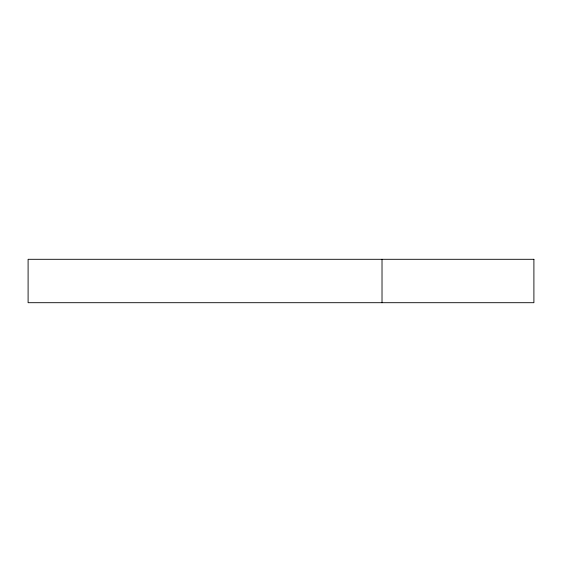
<?xml version="1.0" encoding="UTF-8"?>
<svg xmlns="http://www.w3.org/2000/svg" width="562" height="562" viewBox="0 0 562 562"><rect width="100%" height="100%" fill="white"/><g stroke="black" fill="none" stroke-linecap="round" stroke-linejoin="round"><path stroke-width="0.84" d="M382.019 259.3L382.019 302.7M533.9 259.3L28.1 259.3L28.1 302.7L533.9 302.7L533.9 259.3"/></g></svg>
